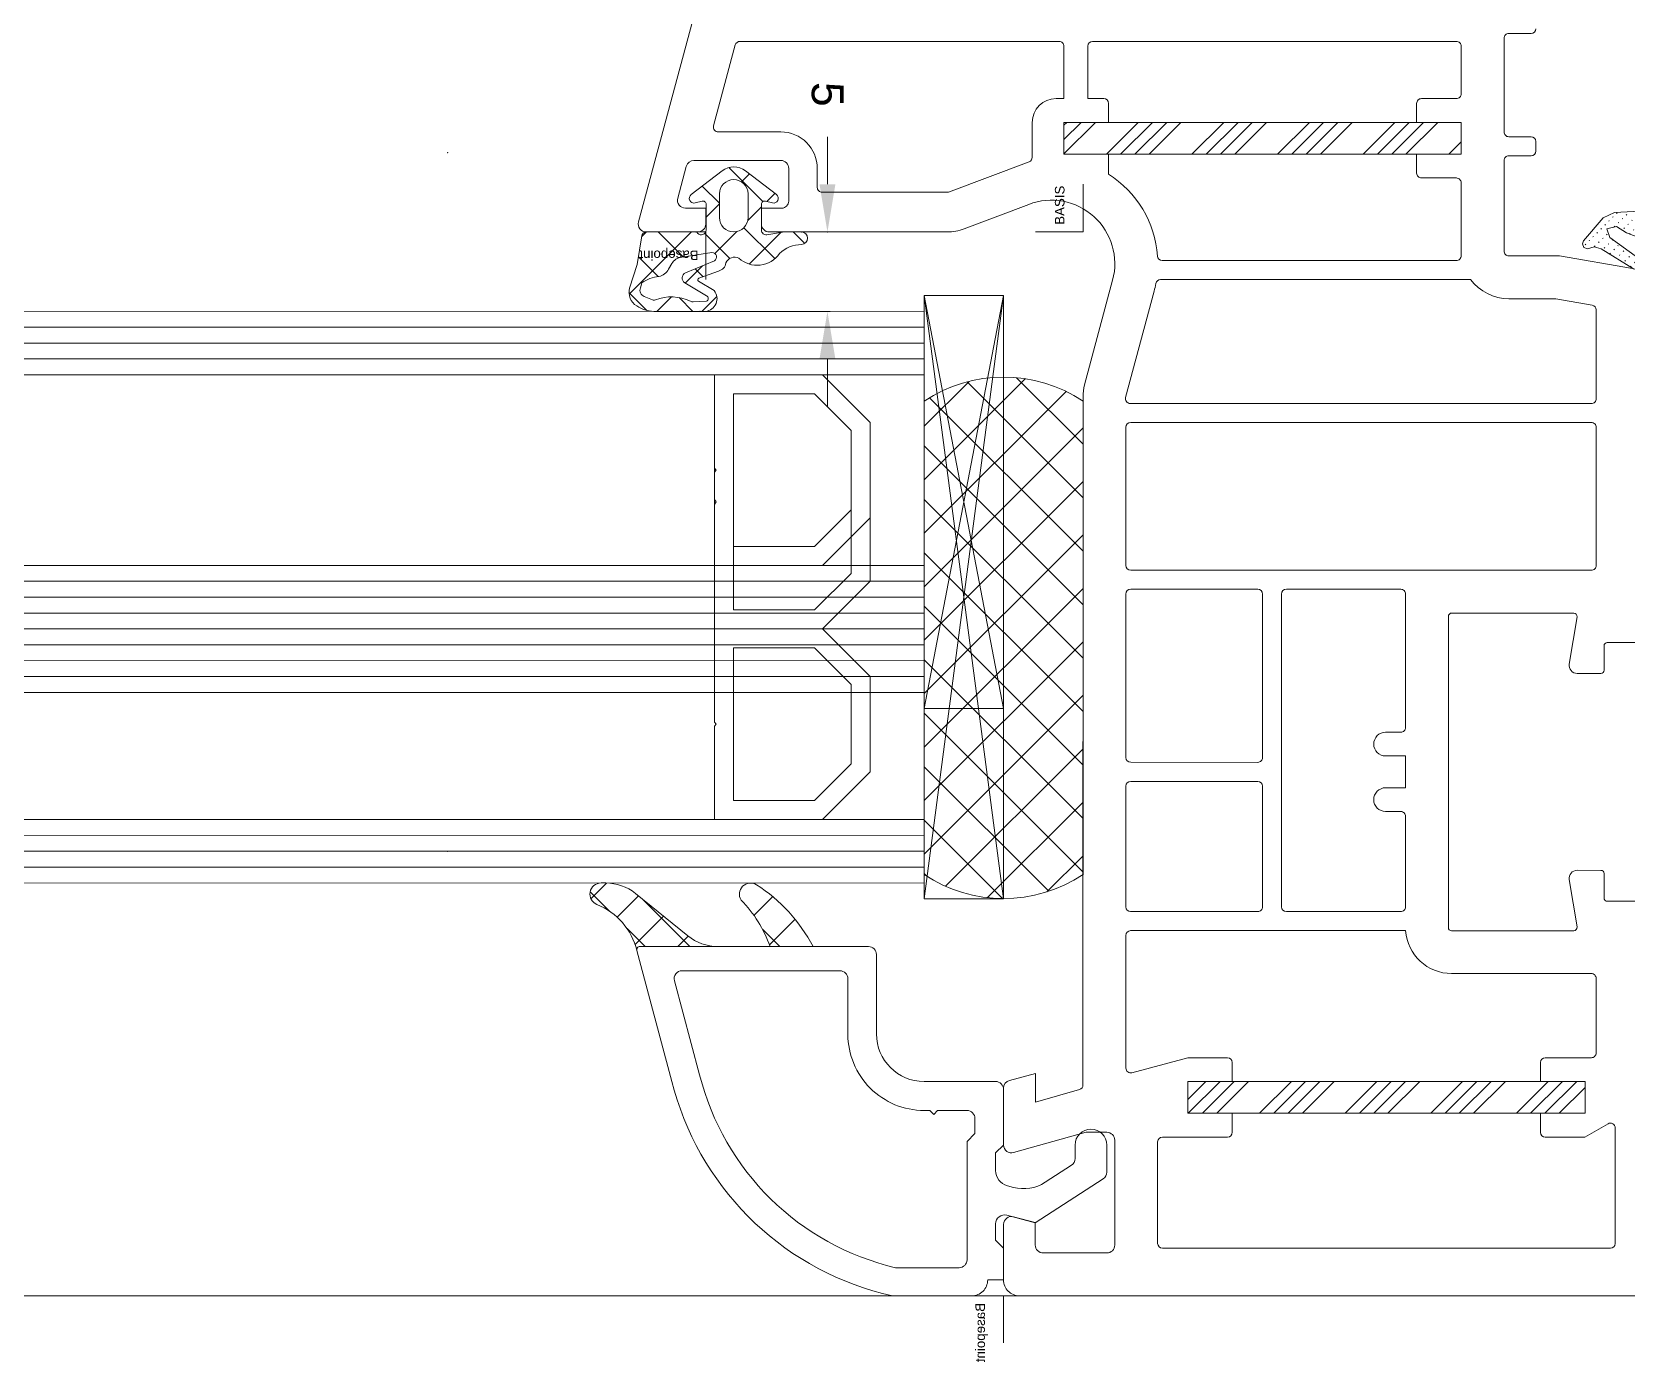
# Model space of a CAD drawing. Header units: millimetres. Extents: x 2258 to 5600, y 711 to 2563.
# Drawn here: x 2760.602 to 2764.482, y 2005.666 to 2008.902 of the extents above; entities that cross this region are included whole.
import ezdxf

# ---------------------------------------------------------------- set-up
doc = ezdxf.new("R2010")
doc.units = ezdxf.units.MM
for name, color, linetype, lineweight in [('FP_A_DOOR_WIN', 140, 'Continuous', 18), ('PQI-A-IN-ELEV-LGHT', 201, 'Continuous', 5), ('WAL', 7, 'Continuous', 30)]:
    doc.layers.add(name, color=color, linetype=linetype, lineweight=lineweight)
doc.styles.get("Standard").update_dxf_attribs({"font": 'arial.ttf'})
doc.dimstyles.new('SCHUECO', dxfattribs={"dimtxt": 4, "dimasz": 3, "dimexe": 0.18, "dimexo": 0.0625, "dimgap": 2, "dimtad": 0, "dimdec": 0, "dimzin": 0, "dimdsep": 46, "dimtxsty": 'Standard', "dimcen": 0.09, "dimadec": 0, "dimazin": 0, "dimtfac": 1, "dimtdec": 0, "dimtofl": 0, "dimtmove": 0, "dimatfit": 3, "dimfxl": 1, "dimtolj": 1, "dimtzin": 0, "dimarcsym": 0})
pattern_1 = [(135, (-4.599427157802303, -2.000253202709217), (1.414213562373095, 1.414213562373094), []), (44.99999999999997, (-4.599427157802303, -2.000253202709217), (1.414213562373095, -1.414213562373095), [])]

# ---------------------------------------------------------------- blocks, each defined once
blk = doc.blocks.new('BASEPOINT')
for p, q in [((0.0001424139276124947, -6.579969547004794e-08), (0.0001424139276124947, 2.998156919277449)), ((-7.890404418731123e-08, 0.0005381883725030789), (2.956911949821283, 0.0005381883725030789))]:
    blk.add_line(p, q)
blk.add_text('Basepoint', height=0.6).set_placement((0.4501424139276011, 1.169999934200292))
blk = doc.blocks.new('PRJ_INSERT_77_593613123138', base_point=(370.0591615602781, 296.904111493457))
h = blk.add_hatch()
h.set_pattern_fill('ACAD_ISO07W100', color=256, scale=0.1, angle=45, style=0)
h.set_pattern_definition([(45.00000000000001, (96.33290821566521, -202.4814861769743), (0.3535533905932738, -0.3535533905932737), [0.05, -0.3])])
h.paths.add_polyline_path([(370.2626288746902, 307.2572055504933), (370.3826278046902, 306.9672046304934), (371.4626296346902, 306.5772052504933), (372.4226287246902, 306.0372043304934), (372.7726271946902, 306.0272021904933), (372.9026282646902, 306.2272067704934), (372.0326293346902, 308.7072025004933), (372.2526267346902, 308.8172031104933), (372.3726294846903, 309.1872058604933), (372.2526267346902, 309.3972049404933), (372.0326293346902, 309.5072055504933), (371.7226279546902, 309.4172092104934), (370.4026282646902, 311.2372012804934), (369.8526290246903, 311.4372058604934), (369.7226279546902, 310.8272052504934), (370.1226294846903, 310.1872058604934), (370.3826278046902, 309.4872012804933), (370.4926284146902, 308.7372012804933), (370.4526275046902, 307.9872012804933)], flags=16)
h.paths.add_polyline_path([(370.5926268946902, 306.0872073804933), (370.0526297946902, 305.7572055504933), (369.9726279546902, 305.1272006704933), (370.1626265846902, 304.3872028004934), (368.4726279546902, 304.1872058604933), (368.8226264346902, 310.9472079904934), (369.1726287246902, 311.6572070804933), (370.6226294846903, 312.8972049404934), (370.8026297946902, 312.9672046304934), (371.0326293346902, 312.8872028004933), (371.1226294846903, 312.6472049404934), (370.9926284146902, 312.2372012804934), (371.1126273446902, 311.7972064704933), (372.3826278046902, 309.7572055504933), (372.6426299446903, 308.6872058604933), (373.5926268946902, 306.1372028004934), (372.9926284146902, 305.3472018904934), (372.0026267346902, 305.4772067704934), (371.1226294846903, 305.9672046304934)])
h = blk.add_hatch()
h.set_pattern_fill('ANSI37', color=256, scale=0.5, style=0)
h.set_pattern_definition([(45.00000000000001, (96.33290821566521, -202.4814861769743), (1.122532015133644, -1.122532015133644), []), (315, (96.33290821566521, -202.4814861769743), (-1.122532015133644, -1.122532015133644), [])])
edge = h.paths.add_edge_path()
edge.add_arc((364.2139190631738, 297.402952210202), 0.4999999999999765, 120.8947328406612, 276.9882955879087)
edge.add_line((364.2747523546797, 296.9066666969694), (365.8291620202781, 297.0972018904934))
edge.add_line((365.8291620202781, 297.0972018904934), (366.0591615602781, 296.9372058604933))
edge.add_line((366.0591615602781, 296.9372058604933), (366.0591615602781, 295.5872073804933))
edge.add_line((366.0591615602781, 295.5872073804933), (365.9691614102782, 295.3772044804933))
edge.add_line((365.9691614102782, 295.3772044804933), (365.3991617102781, 294.9572025004933))
edge.add_line((365.3991617102781, 294.9572025004933), (365.3091615602781, 294.7272067704934))
edge.add_line((365.3091615602781, 294.7272067704934), (365.3691610302782, 294.5572047904934))
edge.add_line((365.3691610302782, 294.5572047904934), (365.4191621702781, 294.5072055504933))
edge.add_line((365.4191621702781, 294.5072055504933), (367.4191621702781, 292.8372073804933))
edge.add_line((367.4191621702781, 292.8372073804933), (368.6991609502782, 292.8372073804933))
edge.add_line((368.6991609502782, 292.8372073804933), (370.6991609502782, 294.5072055504933))
edge.add_line((370.6991609502782, 294.5072055504933), (370.8091615602781, 294.7272067704934))
edge.add_line((370.8091615602781, 294.7272067704934), (370.7191614102782, 294.9572025004933))
edge.add_line((370.7191614102782, 294.9572025004933), (370.1491617102781, 295.3772044804933))
edge.add_line((370.1491617102781, 295.3772044804933), (370.0591615602781, 295.5872073804933))
edge.add_line((370.0591615602781, 295.5872073804933), (370.0591615602781, 296.9372058604933))
edge.add_line((370.0591615602781, 296.9372058604933), (370.2891611002781, 297.0972018904934))
edge.add_line((370.2891611002781, 297.0972018904934), (371.8341112121234, 296.9078259892771))
edge.add_arc((371.894944577482, 297.404111493457), 0.5000000000000268, 263.0116958858569, 406.2845243053848)
edge.add_line((372.2404834077912, 297.7655017489269), (371.1091608002781, 298.8472018904934))
edge.add_line((371.1091608002781, 298.8472018904934), (370.1626265846902, 304.3872028004934))
edge.add_line((370.1626265846902, 304.3872028004934), (368.4726279546902, 304.1872058604933))
edge.add_line((368.4726279546902, 304.1872058604933), (368.8197329087203, 299.1406875398265))
edge.add_arc((368.3216274998939, 299.0972018904934), 0.4999999999999836, 270, 364.9893918508951, ccw=False)
edge.add_line((368.3216274998939, 298.5972018904934), (365.3291620202781, 298.5972018904934))
edge.add_line((365.3291620202781, 298.5972018904934), (365.1691621702781, 298.5572086004934))
edge.add_line((365.1691621702781, 298.5572086004934), (363.957187878871, 297.8320082659878))
h.paths.add_polyline_path([(369.2591623202782, 296.5972018904934), (369.1491617102781, 296.8372073804933), (368.9591630902781, 296.8972049404933), (367.1591600302781, 296.8972049404933), (366.8591608002781, 296.5972018904934), (366.8591608002781, 294.6072040204933), (366.9691614102782, 294.3772044804933), (367.8691629302782, 293.4972034104933), (368.2491601902781, 293.4972034104933), (369.1491617102781, 294.3772044804933), (369.2591623202782, 294.6072040204933)], flags=16)
for points in [[(370.5926268946902, 306.0872073804933), (370.0526297946902, 305.7572055504933), (369.9726279546902, 305.1272006704933), (370.1626265846902, 304.3872028004934), (368.4726279546902, 304.1872058604933), (368.8226264346902, 310.9472079904934), (369.1726287246902, 311.6572070804933), (370.6226294846903, 312.8972049404934), (370.8026297946902, 312.9672046304934), (371.0326293346902, 312.8872028004933), (371.1226294846903, 312.6472049404934), (370.9926284146902, 312.2372012804934), (371.1126273446902, 311.7972064704933), (372.3826278046902, 309.7572055504933), (372.6426299446903, 308.6872058604933), (373.5926268946902, 306.1372028004934), (372.9926284146902, 305.3472018904934), (372.0026267346902, 305.4772067704934), (371.1226294846903, 305.9672046304934)], [(370.2626288746902, 307.2572055504933), (370.3826278046902, 306.9672046304934), (371.4626296346902, 306.5772052504933), (372.4226287246902, 306.0372043304934), (372.7726271946902, 306.0272021904933), (372.9026282646902, 306.2272067704934), (372.0326293346902, 308.7072025004933), (372.2526267346902, 308.8172031104933), (372.3726294846903, 309.1872058604933), (372.2526267346902, 309.3972049404933), (372.0326293346902, 309.5072055504933), (371.7226279546902, 309.4172092104934), (370.4026282646902, 311.2372012804934), (369.8526290246903, 311.4372058604934), (369.7226279546902, 310.8272052504934), (370.1226294846903, 310.1872058604934), (370.3826278046902, 309.4872012804933), (370.4926284146902, 308.7372012804933), (370.4526275046902, 307.9872012804933)], [(369.2591623202782, 296.5972018904934), (369.1491617102781, 296.8372073804933), (368.9591630902781, 296.8972049404933), (367.1591600302781, 296.8972049404933), (366.8591608002781, 296.5972018904934), (366.8591608002781, 294.6072040204933), (366.9691614102782, 294.3772044804933), (367.8691629302782, 293.4972034104933), (368.2491601902781, 293.4972034104933), (369.1491617102781, 294.3772044804933), (369.2591623202782, 294.6072040204933)]]:
    blk.add_lwpolyline(points, close=True)
blk.add_lwpolyline([(363.957187878871, 297.8320082659878, 0.8104602076721642), (364.2747523546797, 296.9066666969694), (365.8291620202781, 297.0972018904934), (366.0591615602781, 296.9372058604933), (366.0591615602781, 295.5872073804933), (365.9691614102782, 295.3772044804933), (365.3991617102781, 294.9572025004933), (365.3091615602781, 294.7272067704934), (365.3691610302782, 294.5572047904934), (365.4191621702781, 294.5072055504933), (367.4191621702781, 292.8372073804933), (368.6991609502782, 292.8372073804933), (370.6991609502782, 294.5072055504933), (370.8091615602781, 294.7272067704934), (370.7191614102782, 294.9572025004933), (370.1491617102781, 295.3772044804933), (370.0591615602781, 295.5872073804933), (370.0591615602781, 296.9372058604933), (370.2891611002781, 297.0972018904934), (371.8341112121234, 296.9078259892771, 0.7217059250208615), (372.2404834077912, 297.7655017489269), (371.1091608002781, 298.8472018904934), (370.1626265846902, 304.3872028004934), (368.4726279546902, 304.1872058604933), (368.8197329087203, 299.1406875398265, -0.4399552836846325), (368.3216274998939, 298.5972018904934), (365.3291620202781, 298.5972018904934), (365.1691621702781, 298.5572086004934)], format="xyb", close=True)
blk.add_blockref('BASEPOINT', (370.0591615602781, 296.904111493457))
blk = doc.blocks.new('*X89')
at = {"color": 0}
for p, q in [((31.19993464295712, -72.6786784701504), (31.97808007457636, -71.90053303853117)), ((32.67215374721784, -73.90053303853122), (34.67215374721786, -71.9005330385312)), ((33.5701797472178, -73.90053303853122), (35.57017974721782, -71.9005330385312)), ((34.46820574721787, -73.90053303853122), (36.46820574721791, -71.9005330385312)), ((35.36623374721781, -73.90053303853122), (37.36623374721785, -71.9005330385312)), ((38.06030741985939, -73.90053303853117), (40.06030741985934, -71.9005330385312)), ((38.95833341985932, -73.9005330385312), (40.95833341985929, -71.9005330385312)), ((39.85635941985942, -73.90053303853117), (41.85635941985938, -71.9005330385312)), ((40.75438741985936, -73.90053303853117), (42.75438741985934, -71.9005330385312)), ((43.44846109250081, -73.9005330385312), (45.44846109250085, -71.90053303853117)), ((44.34648709250078, -73.9005330385312), (46.34648709250081, -71.90053303853117)), ((45.24451309250085, -73.9005330385312), (47.24451309250087, -71.90053303853117)), ((46.14254109250079, -73.9005330385312), (48.14254109250082, -71.90053303853117)), ((48.83661476514236, -73.9005330385312), (50.83661476514234, -71.90053303853122)), ((49.73464076514229, -73.90053303853122), (51.73464076514229, -71.90053303853122)), ((50.6326667651424, -73.9005330385312), (52.63266676514238, -71.90053303853122)), ((51.53069476514231, -73.90053303853122), (53.53069476514233, -71.90053303853122)), ((54.22476843778382, -73.90053303853122), (56.19992510621398, -71.92537637010105)), ((55.12279443778377, -73.90053303853122), (56.19992510621395, -72.82340237010098)), ((56.02082043778384, -73.90053303853122), (56.19992510621395, -73.72142837010112))]:
    blk.add_line(p, q, dxfattribs=at)
blk = doc.blocks.new('*X90')
at = {"color": 0}
for p, q in [((23.39988581483212, -13.12680322657752), (25.02614989936285, -11.50053914204682)), ((23.92417589936278, -13.50053914204682), (25.92417589936281, -11.50053914204682)), ((24.82220189936285, -13.50053914204682), (26.82220189936288, -11.50053914204682)), ((25.72022989936281, -13.50053914204682), (27.72022989936284, -11.50053914204682)), ((28.41430357200433, -13.50053914204685), (30.41430357200435, -11.50053914204682)), ((29.3123295720043, -13.50053914204685), (31.31232957200428, -11.50053914204685)), ((30.21035557200438, -13.50053914204685), (32.21035557200437, -11.50053914204682)), ((31.10838357200433, -13.50053914204685), (33.1083835720043, -11.50053914204685)), ((33.80245724464581, -13.50053914204682), (35.80245724464584, -11.50053914204682)), ((34.70048324464577, -13.50053914204682), (36.7004832446458, -11.50053914204682)), ((35.59850924464585, -13.50053914204682), (37.59850924464587, -11.50053914204682)), ((36.49653724464579, -13.50053914204682), (38.49653724464583, -11.50053914204682)), ((39.19061091728729, -13.50053914204682), (41.19061091728729, -11.50053914204679)), ((40.08863691728726, -13.50053914204682), (42.08863691728722, -11.50053914204682)), ((40.98666291728732, -13.50053914204682), (42.98666291728733, -11.50053914204679)), ((41.88469091728729, -13.50053914204682), (43.88469091728725, -11.50053914204682)), ((44.57876458992878, -13.50053914204682), (46.57876458992881, -11.50053914204682)), ((45.47679058992874, -13.50053914204682), (47.47679058992878, -11.50053914204682)), ((46.37481658992881, -13.50053914204682), (48.37481658992886, -11.50053914204682)), ((47.27284458992878, -13.50053914204682), (48.39987818543757, -12.37350554653801))]:
    blk.add_line(p, q, dxfattribs=at)
blk = doc.blocks.new('*X91')
at = {"color": 0}
for p, q in [((54.99985186402648, -31.087261134794), (61.00601975375861, -25.08109324506187)), ((64.99985186402648, -29.95629536461633), (60.06881868517122, -25.02526218576104)), ((54.99985186402648, -27.71966508939307), (57.27450227647316, -25.44501467694639)), ((54.99985186402648, -34.45485718019493), (63.6577245844264, -25.79698445979503)), ((64.99985186402648, -33.32389141001726), (57.15847075292793, -25.48251029891871)), ((64.99985186402648, -36.6914874554182), (54.99985186402648, -26.69148745541818)), ((64.99985186402648, -26.5886993192154), (64.83690520496697, -26.42575266015587)), ((54.99985186402648, -37.82245322559585), (64.99985186402648, -27.82245322559587)), ((64.99985186402648, -40.05908350081911), (54.99985186402648, -30.05908350081912)), ((54.99985186402648, -41.19004927099679), (64.99985186402648, -31.1900492709968)), ((64.99985186402648, -43.42667954622004), (54.99985186402648, -33.42667954622005)), ((54.99985186402648, -44.55764531639772), (64.99985186402648, -34.55764531639772)), ((64.99985186402648, -46.794275591621), (54.99985186402648, -36.79427559162097)), ((54.99985186402648, -47.92524136179865), (64.99985186402648, -37.92524136179866)), ((64.99985186402648, -50.16187163702193), (54.99985186402648, -40.1618716370219)), ((54.99985186402648, -51.29283740719959), (64.99985186402648, -41.29283740719959)), ((64.99985186402648, -53.52946768242285), (54.99985186402648, -43.52946768242285)), ((54.99985186402648, -54.6604334526005), (64.99985186402648, -44.66043345260053)), ((64.66525748148851, -56.56246934528583), (54.99985186402648, -46.89706372782377)), ((56.06869944130799, -56.95918192071993), (64.99985186402648, -48.02802949800145)), ((62.29639050405407, -57.56119841325233), (54.99985186402648, -50.26465977322471)), ((58.64072724525436, -57.75475016217449), (64.99985186402648, -51.39562554340239)), ((59.1885293800865, -57.82093333468568), (54.99985186402647, -53.63225581862565)), ((62.16959604598446, -57.59347740684532), (64.99985186402645, -54.76322158880331))]:
    blk.add_line(p, q, dxfattribs=at)
blk = doc.blocks.new('*D23')
at = {"transparency": 16777216}
for p, q in [((-7.659992128961447, 7.995191593500297), (-7.659992128961446, 10.9951915935003)), ((0.3030575015326353, 4.995191593500294), (-7.839992128961448, 4.995191593500297)), ((-6.081994441510801, -0.00474737134345558), (-7.839992128961448, -0.004747371343455081)), ((-7.659992128961449, -3.004747371343455), (-7.65999212896145, -6.004747371343456))]:
    blk.add_line(p, q, dxfattribs=at)
for p in [(0.3655575015326353, 4.995191593500294), (-7.659992128961449, -0.004747371343455133), (-6.019494441510801, -0.004747371343455598)]:
    blk.add_point(p, dxfattribs=at)
for points in [[(-8.159992128961447, 7.995191593500297), (-7.159992128961447, 7.995191593500297), (-7.659992128961448, 4.995191593500297)], [(-8.159992128961449, -3.004747371343455), (-7.159992128961449, -3.004747371343455), (-7.659992128961449, -0.004747371343455133)]]:
    blk.add_solid(points, dxfattribs=at)
at = {"transparency": 16777216, "insert": (-7.659992128961449, -8.671414038010123), "char_height": 2, "attachment_point": 5, "rotation": 90}
blk.add_mtext('\\A1;5', dxfattribs=at)
blk = doc.blocks.new('PRJ_INSERT_79_593613123136', base_point=(-0.0001424139276124947, 6.579969635822636e-08))
h = blk.add_hatch()
h.set_pattern_fill('NETZ', color=256, scale=2, angle=-135, style=0)
h.set_pattern_definition(pattern_1)
edge = h.paths.add_edge_path()
edge.add_arc((-25.2986551748821, 25.33685661379517), 0.7009491730178186, 21.51182172263535, 179.9580202232992)
edge.add_line((-25.99960415975543, 25.33737018892023), (-25.99960415975543, 25.04407319476772))
edge.add_arc((-22.99300567432547, 25.04730335869381), 3.006600220606113, 180.0615561704665, 218.4438120667934)
edge.add_line((-25.34782986281486, 23.17795910793259), (-22.66887832759071, 19.87456954780984))
edge.add_arc((-24.99886901093642, 17.98482262943097), 3.000000000000037, 9.094947017729282e-13, 39.0438988427839, ccw=False)
edge.add_line((-21.99886901093638, 17.98482262943102), (-21.99960415975543, 22.89588363291494))
edge.add_arc((-21.80286819986766, 22.89686949340595), 0.1967384299873035, 73.53864963038978, 180.2871115812252, ccw=False)
edge.add_arc((-20.77735667004206, 27.1363973986147), 4.165315481917134, 201.7354703606924, 256.536940679372, ccw=False)
h = blk.add_hatch()
h.set_pattern_fill('NETZ', color=256, scale=2, angle=-135, style=0)
h.set_pattern_definition(pattern_1)
edge = h.paths.add_edge_path()
edge.add_arc((-25.29884118967663, 15.92990097243664), 0.6999557455590304, 57.98631243675442, 211.9210534334455, ccw=False)
edge.add_arc((-19.3226781381968, 22.23154655800048), 8.000000000000085, 225.5218146126667, 250.4566767224353)
edge.add_line((-21.99883435313792, 14.69243600613606), (-21.99883435313792, 11.99243600613607))
edge.add_arc((-17.18761768759084, 21.15341065885029), 10.347524457111, 212.7227798498215, 242.2921684265773, ccw=False)
for points in [[(-24.64653276932265, 25.5938899021485, 0.8276115379937076), (-25.99960415975543, 25.33737018892023), (-25.99960415975543, 25.04407319476772, 0.1690577026555226), (-25.34782986281486, 23.17795910793259), (-22.66887832759071, 19.87456954780984, -0.172028633719733), (-21.99886901093638, 17.98482262943102), (-21.99960415975543, 22.89588363291494, -0.502665873903851), (-21.74711872695017, 23.08554383215738, -0.2437805197364005)], [(-2.9996041597554, -0.0002532027091888267), (-0.9996041597554282, -0.0002532027091888267), (-0.9996041597554282, 0.9997467972908112, 0.4142135623730953), (0.0003958402445718434, 1.999746797290811), (0.0003958402445718434, 6.99968576213459, 0.2754497923217082), (-12.95498746053668, 20.72978830119703), (-13.4987801833969, 20.87547921919773), (-21.74711872695017, 23.08554383215738, 0.4908735731119964), (-21.99960363186992, 22.89235716621636), (-21.99960415975543, 8.498831269947061, 0.4134286014123665), (-21.49878018514605, 7.99883126994709), (-16.49917691366168, 7.99895334025959, -0.4140724336333067), (-13.4993600191304, 4.99901437541584), (-13.4997262300679, 0.4997467972908396, 0.4145422967863972), (-12.99972623005545, -0.0002532027091888267), (-9.4996041597554, -0.0002532027091888267), (-8.999604159755428, 0.4997467972908112), (-7.900301253550346, 0.4997467972908112, -0.3394542588633756), (-6.934375427261251, -0.2414341576066761), (-6.833775398766115, -0.616878575193482, -0.2125565616700221), (-7.151913544625224, -2.625523775487352), (-8.221519635700396, -4.272572720216715, -0.2539676464749438), (-8.64085491967311, -4.500253202709189), (-9.4996041597554, -4.500253202709189, 0.9999999999999998), (-9.499604159755428, -6.500253202709189), (-7.793416178963419, -6.500253202709189, 0.2539676464749436), (-7.374080894990705, -6.272572720216715), (-4.599604159755422, -2.000253202709189), (-5.080515119112796, -0.2054690684707623, -0.4931454260313039), (-4.539383952963, 0.4997467972908112), (-3.499604159755428, 0.4997467972908112)], [(-11.42529910746382, 4.398301554569116), (-11.67521772063223, 4.648220167737549), (-11.67518934724402, 4.99681561511963, 0.4143806464059874), (-16.47699159288866, 9.798953292317549), (-19.97463643905309, 9.798867893821665, -0.4142192835227657), (-20.47464864704703, 10.29886545226626), (-20.47469716813362, 20.23598399228959, -0.4931444461757075), (-19.84529152645141, 20.71895038669777), (-13.92035110165813, 19.13141841279122, -0.2806694375655193), (-1.775433314866724, 6.796828412494932), (-1.775433314866724, 2.799947168277612, -0.4141795785361847), (-2.27537530013138, 2.299947171643282), (-9.721617126769878, 2.299083188139662), (-10.22101444201963, 1.799746797290851), (-11.17540886933981, 1.799746797290823, -0.4142374021652741), (-11.67540886768362, 2.299787494018688), (-11.67525840742312, 4.148342254609815)], [(-25.89294784582112, 15.55979919337321, -0.7949711117343725), (-24.92777936059083, 16.52340848269796, 0.1092301940154678), (-21.99883435313792, 14.69243600613606), (-21.99883435313792, 11.99243600613607, -0.1297415055080829)]]:
    blk.add_lwpolyline(points, format="xyb", close=True)
blk.add_blockref('BASEPOINT', (-0.0001424139276124947, 6.579969635822636e-08))
blk = doc.blocks.new('BASIS')
for q in [(0, 2.998156985077132), (3, 0)]:
    blk.add_line((0, 0), q)
blk.add_text('BASIS', height=0.6).set_placement((0.45, 1.17))
blk = doc.blocks.new('GLASDATABASE5')
for p, q in [((-23, 0), (-23, 60)), ((-22, 0), (-22, 60)), ((-21, 0), (-21, 60)), ((-3, 0), (-3, 60)), ((-2, 0), (-2, 60)), ((-1, 0), (-1, 60)), ((1, 0), (-25, -5)), ((1, -5), (-25, 0))]:
    blk.add_line(p, q)
for points in [[(-20, 0), (-20, 60), (-24, 60), (-24, 0)], [(-20, 13.2), (-12.16, 13.2), (-12, 13.1), (-11.84, 13.2), (-4, 13.2), (-4, 60), (-20, 60)], [(0, 0), (0, 60), (-4, 60), (-4, 0)], [(-5.2, 12), (-5.2, 6.897056274847714), (-7.497056274847714, 4.6), (-16.50294372515229, 4.6), (-18.8, 6.897056274847714), (-18.8, 12)], [(-4, 6.4), (-7, 3.4), (-17, 3.4), (-20, 6.4), (-20, 0), (-4, 0)], [(1, 0), (1, -5), (-25, -5), (-25, 0)], [(0, 0), (0, 0)]]:
    blk.add_lwpolyline(points, close=True)
for p in [(-24, 60), (-34, 30), (10, 30), (-24, 0)]:
    blk.add_point(p)
blk.add_blockref('BASIS', (5, -10))
blk = doc.blocks.new('GLASDATABASE6')
for p, q in [((-35, 0), (-35, 60)), ((-34, 0), (-34, 60)), ((-33, 0), (-33, 60)), ((-19, 0), (-19, 60)), ((-18, 0), (-18, 60)), ((-17, 0), (-17, 60)), ((-3, 0), (-3, 60)), ((-2, 0), (-2, 60)), ((-1, 0), (-1, 60)), ((1, 0), (-37, -5)), ((1, -5), (-37, 0))]:
    blk.add_line(p, q)
for points in [[(-32, 0), (-32, 60), (-36, 60), (-36, 0)], [(-32, 13.2), (-26.12, 13.2), (-26, 13.1), (-25.88, 13.2), (-20, 13.2), (-20, 60), (-32, 60)], [(-16, 0), (-16, 60), (-20, 60), (-20, 0)], [(-16, 13.2), (-10.12, 13.2), (-10, 13.1), (-9.879999999999999, 13.2), (-4, 13.2), (-4, 60), (-16, 60)], [(0, 0), (0, 60), (-4, 60), (-4, 0)], [(-21.2, 12), (-21.2, 6.897056274847714), (-23.49705627484771, 4.6), (-28.50294372515229, 4.6), (-30.8, 6.897056274847714), (-30.8, 12)], [(-5.2, 12), (-5.2, 6.897056274847714), (-7.497056274847714, 4.6), (-12.50294372515229, 4.6), (-14.8, 6.897056274847714), (-14.8, 12)], [(-20, 6.4), (-23, 3.4), (-29, 3.4), (-32, 6.4), (-32, 0), (-20, 0)], [(-4, 6.4), (-7, 3.4), (-13, 3.4), (-16, 6.4), (-16, 0), (-4, 0)], [(1, 0), (1, -5), (-37, -5), (-37, 0)], [(0, 0), (0, 0)], [(0, 0), (0, 0)]]:
    blk.add_lwpolyline(points, close=True)
blk.add_blockref('BASIS', (5, -10))
blk = doc.blocks.new('PRJ_INSERT_80_593613123133', base_point=(-0.0001424139276196001, -0.004747371343455598))
h = blk.add_hatch()
h.set_pattern_fill('NETZ', color=256, scale=2, angle=45, style=0)
h.set_pattern_definition([(45, (-0.01389161445933955, -1.505601863530956), (-1.414213562373095, 1.414213562373095), []), (135, (-0.01389161445933955, -1.505601863530956), (-1.414213562373095, -1.414213562373095), [])])
edge = h.paths.add_edge_path()
edge.add_line((-0.0240104108701189, -0.1176216631265561), (-0.02389214782785132, -1.751249792745625))
edge.add_arc((0.176107851648112, -1.75123531416989), 0.2000000000000078, 180.0041478063841, 284.6764953794309)
edge.add_line((0.2267800752628091, -1.944709668423684), (0.6662781662196124, -1.829602187491183))
edge.add_arc((0.7353653404599072, -2.121538759978421), 0.3000000000000194, -52.53205809224312, 103.31418005131201, ccw=False)
edge.add_line((0.9178605716399488, -2.359646908928653), (-1.032212942825495, -3.85425815348097))
edge.add_arc((-1.764438559540167, -2.898896826528244), 1.203690001125745, 232.53205809223311, 307.467941905729, ccw=False)
edge.add_line((-2.496664176288846, -3.854258153455021), (-4.446737690726678, -2.359646908923963))
edge.add_arc((-4.264242459540242, -2.121538759978421), 0.3000000000000488, 76.68581994565773, 232.5320580907248, ccw=False)
edge.add_line((-4.1951552852845, -1.829602187494856), (-3.754900199323771, -1.945429745507347))
edge.add_arc((-3.704013472912607, -1.752011698068372), 0.1999999999999996, 255.2599722088741, 359.995858140213)
edge.add_line((-3.50401347343518, -1.752026155886369), (-3.50389584668028, -0.1248545592313093))
edge.add_arc((-3.803895845896363, -0.1248328725041574), 0.2999999999999975, 359.9958581402137, 459.1023245148401)
edge.add_line((-3.851355283976659, 0.1713893443147754), (-4.950727937464706, -0.004747371343256646))
edge.add_line((-4.950727937464762, -0.004747371343455598), (-6.019494441510773, -0.004747371343455598))
edge.add_arc((-6.019494441510801, 0.3901827702591163), 0.3949301416024085, 90.86448907829413, 270, ccw=False)
edge.add_arc((-6.056325811742113, 2.831071823694401), 2.046236776290232, 270.8644890782956, 313.733955939445)
edge.add_arc((-3.235014049410665, 0.3910060758626059), 1.703948823724965, 47.60407214988021, 145.64615927907, ccw=False)
edge.add_arc((-1.818596038702026, 2.185603647068319), 0.5992585253156713, 243.4847385784447, 336.7256777994012)
edge.add_arc((-0.6937920954793526, 1.889229801669899), 0.5773938121432611, 101.3565231042486, 174.0765815545262, ccw=False)
edge.add_line((-0.807488696739938, 2.455318749771777), (0.4321151604429616, 2.91258050951609))
edge.add_arc((0.4042534404612752, 3.008796542204436), 0.1001688593658202, 286.1496740795777, 418.7666157249806)
edge.add_line((0.4561935295836292, 3.094447155328908), (-0.5301651129944958, 3.688188095422895))
edge.add_arc((0.08463363531393497, 4.198628143283713), 0.7990785589550591, 94.5471078223564, 219.7013401903247, ccw=False)
edge.add_line((0.02128370902698862, 4.995191593500294), (3.273977838970836, 4.995191593500294))
edge.add_arc((3.190313730691287, 2.884058543274023), 2.112790202261629, 57.025055787439385, 87.73055840337202, ccw=False)
edge.add_arc((3.811591897999278, 3.784437519225321), 1.019785715748104, -14.620117531584583, 58.775147166172076, ccw=False)
edge.add_line((4.798357569195446, 3.527034302087941), (4.309732996441539, 2.034955997797177))
edge.add_line((4.309732996441539, 2.034955997797397), (4.03074818194969, 0.2489522450542268))
edge.add_arc((3.73434259077726, 0.2952526286567263), 0.3000000000000048, 270, 351.12179201912636, ccw=False)
edge.add_line((3.73434259077726, -0.004747371343455598), (0.6691997514491135, -0.004747371343455598))
edge.add_arc((0.6660394447463887, 0.1952276582528611), 0.2000000000012296, 218.7302940812033, 270.90539886077505, ccw=False)
edge.add_arc((0.2759895883438048, -0.1175999452630094), 0.3000000000000096, 38.73029408120549, 180.004147806382)
edge = h.paths.add_edge_path(flags=16)
edge.add_line((-2.664434219540112, -0.9045969161272751), (-2.664434219540055, -2.403154883810842))
edge.add_arc((-1.764424589540113, -2.403154883820207), 0.9000096299999143, 179.9999999994043, 359.9999999994042)
edge.add_line((-0.8644149595402268, -2.403154883829529), (-0.8644149595402268, -0.9045969161273746))
edge.add_arc((-1.764424589540113, -0.9045969161272751), 0.9000096299999569, 359.999999999996, 539.9999999999959)
edge = h.paths.add_edge_path(flags=16)
edge.add_line((-0.3894343082299656, 1.287793481836616), (1.514444910504039, 1.59245111498474))
edge.add_arc((1.441464115708982, 2.388690849935756), 0.7995773332978271, 275.2369160763339, 330.0179049878408)
edge.add_line((2.134043299175914, 1.989118595453419), (2.334665857769664, 2.336576481195607))
edge.add_arc((3.200735669359688, 1.836488610403649), 1.000082395135983, 105.00125677328151, 149.9969123307154, ccw=False)
edge.add_arc((2.817837540776395, 4.784741049308195), 1.986129615232382, 273.5805314967321, 307.4968943447179)
edge.add_line((4.026831232525524, 3.208972950311818), (4.116453730084118, 3.520914097162404))
edge.add_arc((3.714071713722888, 3.658630433182452), 0.4252964569540799, 341.1063499677235, 429.1150177702562)
edge.add_line((3.865686975933727, 4.055984039636769), (3.360857569195446, 4.277376194330373))
edge.add_arc((3.279889148906364, 3.989518184018834), 0.2990286260288841, 74.2898211115462, 111.3312844558565)
edge.add_arc((2.169077541172896, 6.941476150272592), 2.855035152545496, 244.8656263946021, 290.5467696793404, ccw=False)
edge.add_arc((0.7969451800828438, 4.101175200592252), 0.3012688786273377, 58.03832915147904, 89.68804039216)
edge.add_line((0.7985854973570667, 4.402439613672414), (-0.04200211860974434, 4.361434002252736))
edge.add_arc((0.03461850688779577, 4.18942321770669), 0.1883040898435154, 114.0101430210588, 244.9205428975376)
edge.add_line((-0.04519883491832388, 4.018872280450978), (1.321959101177868, 3.195910473200001))
edge.add_arc((1.117509373383996, 2.893382174622047), 0.3651343076671621, -64.05102949447428, 55.949028899594225, ccw=False)
edge.add_line((1.277281366802868, 2.565059204431691), (-0.5472955536418169, 1.818419016736229))
edge.add_arc((-0.3934616876832706, 1.57538998515588), 0.2876247007937646, 122.3332194484655, 270.8022933547232)
for points in [[(-2.496664176288846, -3.854258153455021, 0.339142292364), (-1.032212942825481, -3.854258153480941), (0.9178605716399488, -2.359646908928653, 0.8086737724611405), (0.6662781662196267, -1.829602187491219), (0.2267800752628091, -1.944709668423684, -0.4913693427341452), (-0.02389214782783711, -1.751249792745512), (-0.0240104108701189, -0.1176216631265561, -0.708523374386479), (0.5100195021847185, 0.07009661684605817, 0.2316730953534543), (0.6691997514491277, -0.004747371343455598), (3.73434259077726, -0.004747371343455598, 0.3695233403091967), (4.030748181949662, 0.2489522450541699), (4.309732996441539, 2.034955997797397), (4.798357569195446, 3.527034302087941, 0.3316638372042809), (4.340246759869274, 4.656496544214406, 0.1347854679543906), (3.273977838970836, 4.995191593500294), (0.02128370902698862, 4.995191593500294, 0.6077360405967449), (-0.5301651129944958, 3.688188095422902), (0.4561935295836292, 3.094447155328908, -0.6532414826529297), (0.4321151604430042, 2.912580509515919), (-0.807488696739938, 2.455318749771777, 0.3283967986449405), (-1.26810304024059, 1.948816318842091, -0.4308798185662256), (-2.086126721881215, 1.649377842279591, 0.4559480533225359), (-4.641740328993137, 1.352547946092727, -0.1892659076963614), (-6.025452992789724, 0.785067959159278, 0.9924842238198461), (-6.019494441510801, -0.004747371343455598), (-4.950727937464762, -0.004747371343455598), (-3.851355283976659, 0.1713893443147754, -0.4615697110583747), (-3.50389584668028, -0.1248545592313803), (-3.50401347343518, -1.752026155886369, -0.4917135655221725), (-3.754900199323743, -1.945429745507454), (-4.1951552852845, -1.829602187494856, 0.8086737724720517), (-4.44673769072665, -2.359646908923878)], [(-0.3894343082299656, 1.287793481836616), (1.514444910504039, 1.592451114984669, 0.2436858438149983), (2.134043299175914, 1.989118595453419), (2.334665857769664, 2.336576481195607, -0.1988926612234861), (2.941874109722789, 2.802488346429982, 0.1490779346963349), (4.026831232525524, 3.208972950311818), (4.116453730084118, 3.520914097162404, 0.404070220630384), (3.865686975933727, 4.055984039636769), (3.360857569195446, 4.277376194330373, 0.1630460638099448), (3.171114527203258, 4.268061180444874, -0.2020038447891081), (0.9564224114195667, 4.356772442194142, 0.1389825561770618), (0.7985854973570667, 4.402439613672414), (-0.04200211860973013, 4.361434002252736, 0.6426690475485356), (-0.04519883491832388, 4.018872280450978), (1.321959101177868, 3.195910473200001, -0.577350608912599), (1.277281366802868, 2.565059204431691), (-0.5472955536417885, 1.818419016736243, 0.7567679501140765)], [(-2.664434219540112, -0.9045969161272751), (-2.664434219539999, -2.403154883810657, 0.9999999999999997), (-0.8644149595402268, -2.403154883829529), (-0.8644149595402268, -0.9045969161272751, 1)]]:
    blk.add_lwpolyline(points, format="xyb", close=True)
blk.add_blockref('BASEPOINT', (-0.0001424139276196001, -0.004747371343455598))
dim = blk.add_linear_dim(base=(-7.659992128961449, -0.004747371343455133), p1=(0.3655575015326353, 4.995191593500294), p2=(-6.019494441510801, -0.004747371343455598), angle=90, dimstyle='SCHUECO')
dim.commit()
dim.dimension.update_dxf_attribs({"geometry": '*D23', "text_midpoint": (-7.659992128961449, -8.671414038010123)})
blk = doc.blocks.new('sd3')
at = {"layer": 'FP_A_DOOR_WIN', "ltscale": 1000}
for points in [[(-1691.532825764181, 73.85010822836193), (-1689.733247790675, 73.85010822839104, 0.4148355601868188), (-1689.532825764196, 74.0506067108945), (-1689.532825764167, 75.60010822837648, -0.4143271868600361), (-1689.332874592321, 75.80010517663322), (-1687.832874592321, 75.80010517663322, -0.4626872156724183), (-1687.339466389189, 75.2190352303005), (-1687.830189045431, 72.23253925863537, 0.4629961320455693), (-1687.632923420453, 72.00010212484631), (-1679.932850178244, 72.00010212486086, 0.4143678003774176), (-1679.732906635771, 72.20011433187756), (-1679.732906635756, 91.80010517661867, 0.4144526472424772), (-1679.932850178273, 92.00010212487541), (-1687.632923420446, 92.00010212486086, 0.4630830790022332), (-1687.830189045424, 91.76768024986086), (-1687.33946638921, 88.78118427818117, -0.462692735718021), (-1687.832874592321, 88.20011433187756), (-1689.332874592306, 88.20011433187756, -0.4143271868600149), (-1689.532825764181, 88.40011128014885), (-1689.532825764203, 89.94961279755807, 0.4148355603400346), (-1689.733247790689, 90.1501112801052), (-1691.532825764181, 90.1501112801343, -0.4142649428828891)], [(-1691.319690998564, 113.6913100105885), (-1686.732899006391, 114.5001021248754), (-1683.532825764167, 114.5001021248609, 0.414386711824938), (-1683.232899006383, 114.8000899178296), (-1683.232899006383, 120.5001021248463, 0.4144465587216097), (-1683.532825764203, 120.8000899178442), (-1684.932850178244, 120.8000899178151, -0.4140384189335192), (-1685.232899006383, 121.100092969602), (-1685.232899006369, 121.7000990730885, -0.4140448457666119), (-1684.932850178229, 122.0001021248463), (-1683.532825764167, 122.0001021248609, 0.4143867118249275), (-1683.232899006383, 122.3000899178442), (-1683.232899006369, 128.2000981194433, 0.4143884253417783), (-1683.532825764181, 128.5001011711574), (-1684.932850178244, 128.5001011712156, -0.4140409468384528), (-1685.232899006383, 128.8000889641553)], [(-1632.600454386251, 131.0001011712011), (-1628.749868396575, 116.6295119148999, -0.4929951445111693), (-1629.23290061568, 116.000101171172), (-1632.482900675313, 116.0001011711865, -0.4140973686723271), (-1632.982900436866, 116.5001021248318), (-1632.982900436888, 117.5001021248754), (-1631.705312784674, 117.5001021248609, 0.4932379537580739), (-1631.222402628424, 118.1295119148854), (-1631.758291300299, 120.1295119148999, 0.33952118757987), (-1632.241323526861, 120.5001021248609), (-1637.7053130231, 120.5001021248609, 0.4141852284235148), (-1638.205313023092, 120.0001021248754), (-1638.2053130231, 117.9450484139525, 0.4143375050436592), (-1637.760366734037, 117.50010212489), (-1636.482900436895, 117.5001021248609), (-1636.48290043688, 116.5001021248463, -0.41422357255832), (-1636.982900913717, 116.000101171172), (-1648.182421029778, 116.0001011711865, -0.0909929393078522), (-1649.247593838802, 116.1955688505259), (-1653.312620457182, 117.7394820076734, 0.6114713182338782), (-1658.596922214987, 112.9661055428296), (-1656.83487266615, 106.3812769413635, -0.0654598561076914), (-1656.732908543134, 105.6057848035125), (-1656.732908543112, 62.27570637290773, 0.3361617745988907), (-1656.514036472814, 61.98687275475822), (-1653.732908543119, 61.20618732995354), (-1653.732908543119, 63.00010212484631), (-1652.103506382467, 62.56350239341555, -0.3395197300317918), (-1651.732900913717, 62.08054646078381), (-1651.732900913717, 58.49986525511486, -0.496683455837799), (-1652.367783638008, 58.01864792050037), (-1656.93285971498, 59.30008991782961), (-1658.232908543127, 59.30008991782961, 0.4141372546644761), (-1658.732908543112, 58.80008991782961), (-1658.732908543119, 52.20011433187756, 0.4141372546644594), (-1658.232908543127, 51.70011433187756), (-1654.232908543127, 51.70011433189211, 0.4142634643848516), (-1653.732908543112, 52.20011433189211), (-1653.732908543134, 53.61582478111086), (-1652.362295444953, 53.98307331625256, -0.4930310732574256), (-1651.732900913717, 53.50010212484631), (-1651.732900913732, 50.00010212488996, -0.4142689885915225), (-1652.732908543112, 49.00010117120109), (-1708.732902821088, 49.00010117117199, -0.4141800440952208)]]:
    blk.add_lwpolyline(points, format="xyb", dxfattribs=at)
for points in [[(-1680.532825764181, 120.9000960213452), (-1680.532825764196, 122.9000960213161), (-1677.732906635792, 122.9000960213598), (-1677.732906635771, 124.1000920159277, 0.4144015116581432), (-1678.032833393605, 124.4000950676855), (-1680.232899006369, 124.4000950676564, -0.4144857919921748), (-1680.532825764196, 124.7000981194142), (-1680.532825764174, 127.7000981194433, -0.4144778819059133), (-1680.232899006383, 128.000101171172), (-1657.332884129049, 128.0001011711865, -0.4140035269926992), (-1657.032835300917, 127.7000981194287), (-1657.032835300924, 124.4000950676855), (-1658.03283530091, 124.4000950676709, 0.4140818960855208), (-1658.332884129057, 124.1000920159131), (-1658.332884129042, 122.9000960213452), (-1655.53283530091, 122.9000960213452), (-1655.532835300939, 120.9000960213598), (-1658.332884129049, 120.9000960213307), (-1658.332884129064, 119.650767408064, 0.2373214210198149), (-1661.415767963874, 114.4786635261989, -0.3934655628214525), (-1661.714962299826, 114.2000990731176), (-1680.232899006376, 114.200099073103, -0.4144907307888931), (-1680.532825764203, 114.5001021248754), (-1680.532825764174, 119.1000929695874, -0.4144907307889103), (-1680.232899006369, 119.4000960213161), (-1678.032833393598, 119.4000960213452, 0.4143965748594699), (-1677.732906635749, 119.7000990730885), (-1677.732906635771, 120.9000960213307)], [(-1653.53283530091, 120.7043257576734), (-1653.532835300946, 122.9000960213598, 0.4142043936164577), (-1655.032835300954, 124.4000950676855), (-1655.532835300954, 124.4000950676855), (-1655.532835300939, 127.7000981194287, -0.4144778819059029), (-1655.232908543112, 128.000101171172), (-1635.132680710325, 128.0001011711865, -0.339453521043591), (-1634.842885788457, 127.7777348381933), (-1633.476430710332, 122.6777449471119, -0.4932616257463386), (-1633.766103561895, 122.3000899178151), (-1637.705313023092, 122.3000899178151, 0.414185876219529), (-1640.005361851217, 120.0001021248609), (-1640.005361851203, 118.8000899178296, -0.4143867118249879), (-1640.305288609052, 118.5001021248609), (-1648.274160679357, 118.5001021248754), (-1653.339353855627, 120.4238692147046, -0.3119364062496101)], [(-1686.496692951696, 111.8000899178296), (-1683.532825764196, 111.8000899178442, 0.2360930050550578), (-1681.132923420446, 113.0001021248463), (-1661.611103093659, 113.0001021248463, -0.360501244961899), (-1661.316321990569, 112.7558165866649, 0.0186689305235461), (-1661.205157396966, 112.2681734288781), (-1659.414824265848, 105.5776482869114, -0.4930419350982068), (-1659.704627853542, 105.200099073103), (-1688.732899006362, 105.2000990730739, -0.4144907307888828), (-1689.032825764174, 105.5001021248609), (-1689.032825764196, 111.1011610848218, -0.3640119156696309), (-1688.785023029806, 111.3966017586354)], [(-1656.732908543127, 75.53079147553944), (-1656.732908543127, 105.3506997008953, -0.3012458077831863), (-1646.732908543127, 105.3506997008662), (-1646.732908543127, 75.53079147553944, -0.3012458077831859)], [(-1688.732899006383, 104.0001021248754), (-1659.732908543127, 104.0001021248754, -0.4141142411121554), (-1659.432859714972, 103.700099073103), (-1659.432859714987, 95.00010212487541, -0.4141231876778427), (-1659.732908543119, 94.70011433189211), (-1688.732899006354, 94.70011433187756, -0.4144865871291639), (-1689.032825764196, 95.00010212487541), (-1689.03282576421, 103.7000990731322, -0.4144778819059221)], [(-1675.78283339359, 83.00013264243898, 0.9999999999999998), (-1675.782833393576, 84.50013264245354), (-1676.732906635756, 84.50013264242443, -0.4144865871292058), (-1677.032833393576, 84.80012043540773), (-1677.032833393583, 93.20011433190666, -0.4144865871291639), (-1676.732906635771, 93.50010212486086), (-1669.532906635766, 93.50010212486086, -0.4142135623730951), (-1669.232906635763, 93.20010212485795), (-1669.232906635763, 73.50011433190957, -0.4142135623730951), (-1669.532906635774, 73.20011433187756), (-1676.732906635778, 73.20011433187756, -0.4144865871291501), (-1677.032833393576, 73.50010212487541), (-1677.032833393583, 79.20011433189211, -0.414486587129178), (-1676.732906635749, 79.50010212487541), (-1675.782833393598, 79.50010212486086, 0.9999999999999998), (-1675.782833393583, 81.00010212484631), (-1677.032833393598, 81.00010212487541), (-1677.03283339359, 83.00013264242443)], [(-1667.732894428729, 93.50010212484631), (-1659.732908543112, 93.50010212483176, -0.4141231876778495), (-1659.432859714972, 93.20011433189211), (-1659.432859715002, 82.90009602134523, -0.4141231876778737), (-1659.732908543105, 82.60010822836193), (-1667.732894428736, 82.60010822837648, -0.4142135623730951), (-1668.032894428761, 82.9001082283794), (-1668.032894428732, 93.20010212485795, -0.4142135623730951)], [(-1667.732894428744, 73.20011433189211, -0.4142135623730951), (-1668.032894428747, 73.50011433188047), (-1668.032894428747, 81.10009602134232, -0.4142135623730951), (-1667.732894428729, 81.40009602134523), (-1659.732908543105, 81.40009602134523, -0.4141231876778217), (-1659.432859715009, 81.10010822837648), (-1659.432859714987, 73.50010212484631, -0.4141231876778046), (-1659.732908543119, 73.20011433190666)], [(-1688.732899006391, 69.30010517661867), (-1679.932850178229, 69.30010517661867, 0.3941356490620793), (-1677.039791401403, 72.00010212486086), (-1659.732908543097, 72.00010212483176, -0.4141231876778427), (-1659.432859715016, 71.70011433189211), (-1659.432859714987, 63.34607990807854, -0.4930803031908427), (-1659.810545261869, 63.05630024497805), (-1663.332882221701, 64.00010212487541), (-1665.832882221723, 64.00010212487541, 0.414012966687119), (-1666.132931049826, 63.70011433187756), (-1666.132931049826, 62.50010212486086), (-1663.332882221708, 62.50010212486086), (-1663.332882221715, 60.50010212486086), (-1666.13293104984, 60.50010212487541), (-1666.132931049811, 59.30008991782961, 0.4140478028440861), (-1665.832882221723, 59.00010212484631), (-1661.732906635778, 59.00010212484631, -0.4140512861497621), (-1661.432857807638, 58.70011433192121), (-1661.432857807667, 52.30008991785871, -0.4141603203474333), (-1661.732906635785, 52.00010212486086), (-1689.932850178258, 52.00010212486086, -0.4140932892759649), (-1690.232899006354, 52.30008991780051), (-1690.232899006383, 59.57746418540773, -0.57715958826064), (-1689.782825764203, 59.83726032798586), (-1688.332874592306, 59.00010212486086), (-1685.832874592321, 59.00010212487541, 0.4140478028440377), (-1685.532825764196, 59.30008991782961), (-1685.532825764189, 60.50010212487541), (-1688.332874592292, 60.50010212484631), (-1688.332874592321, 62.50010212486086), (-1685.532825764196, 62.50010212487541), (-1685.532825764174, 63.70011433187756, 0.4140129666870911), (-1685.832874592306, 64.00010212486086), (-1688.732899006383, 64.00010212487541, -0.4144778819059014), (-1689.032825764181, 64.30010517663322), (-1689.032825764181, 69.00010212484631, -0.4144907307888895)]]:
    blk.add_lwpolyline(points, format="xyb", close=True, dxfattribs=at)
for points in [[(-1680.532825764181, 120.9000960213452), (-1680.532825764196, 122.9000960213161), (-1655.532825764203, 122.9000960213598), (-1655.532825764174, 120.9000960213307)], [(-1688.332874592321, 62.50010212486086), (-1663.332874592321, 62.50010212484631), (-1663.332874592306, 60.50010212484631), (-1688.332874592292, 60.50010212484631)]]:
    blk.add_lwpolyline(points, close=True, dxfattribs=at)
at = {"layer": 'PQI-A-IN-ELEV-LGHT', "ltscale": 100}
blk.add_line((-1652.732908543112, 49.00010117120109), (-956.3362047760893, 48.99887068670068), dxfattribs=at)
at = {"layer": 'FP_A_DOOR_WIN', "ltscale": 1000, "extrusion": (0, 0, -1), "zscale": -1}
for name, p, rotation in [('PRJ_INSERT_80_593613123133', (1632.982658680412, 116.0001011711865), 180), ('*X89', (1711.732760407132, 48.9995629828336), 180), ('GLASDATABASE5', (1646.733290946853, 111.0001011712011), 89.99999999999999), ('*X91', (1711.732760407132, 48.9995629828336), 180), ('*X90', (1711.732760407132, 48.9995629828336), 180)]:
    blk.add_blockref(name, p, dxfattribs=dict(at, rotation=rotation))
at = {"layer": 'FP_A_DOOR_WIN', "ltscale": 1000, "rotation": 270}
for name, p in [('PRJ_INSERT_77_593613123138', (-1704.232900436888, 116.0004976555647)), ('PRJ_INSERT_79_593613123136', (-1651.732414167767, 49.00010117120109))]:
    blk.add_blockref(name, p, dxfattribs=at)
at = {"layer": 'FP_A_DOOR_WIN', "ltscale": 1000, "xscale": -1, "rotation": 270.0000000000487}
blk.add_blockref('GLASDATABASE6', (-1646.733412540314, 111.000101171172), dxfattribs=at)

msp = doc.modelspace()

# ---------------------------------------------------------------- block references
at = {"layer": 'WAL', "ltscale": 1000, "xscale": -0.03863196438221001, "yscale": 0.03863196438221, "zscale": 0.03863196438221, "rotation": 359.9972457711958}
msp.add_blockref('sd3', (2699.155417671895, 2003.936958111282), dxfattribs=at)

doc.saveas('drawing.dxf')
